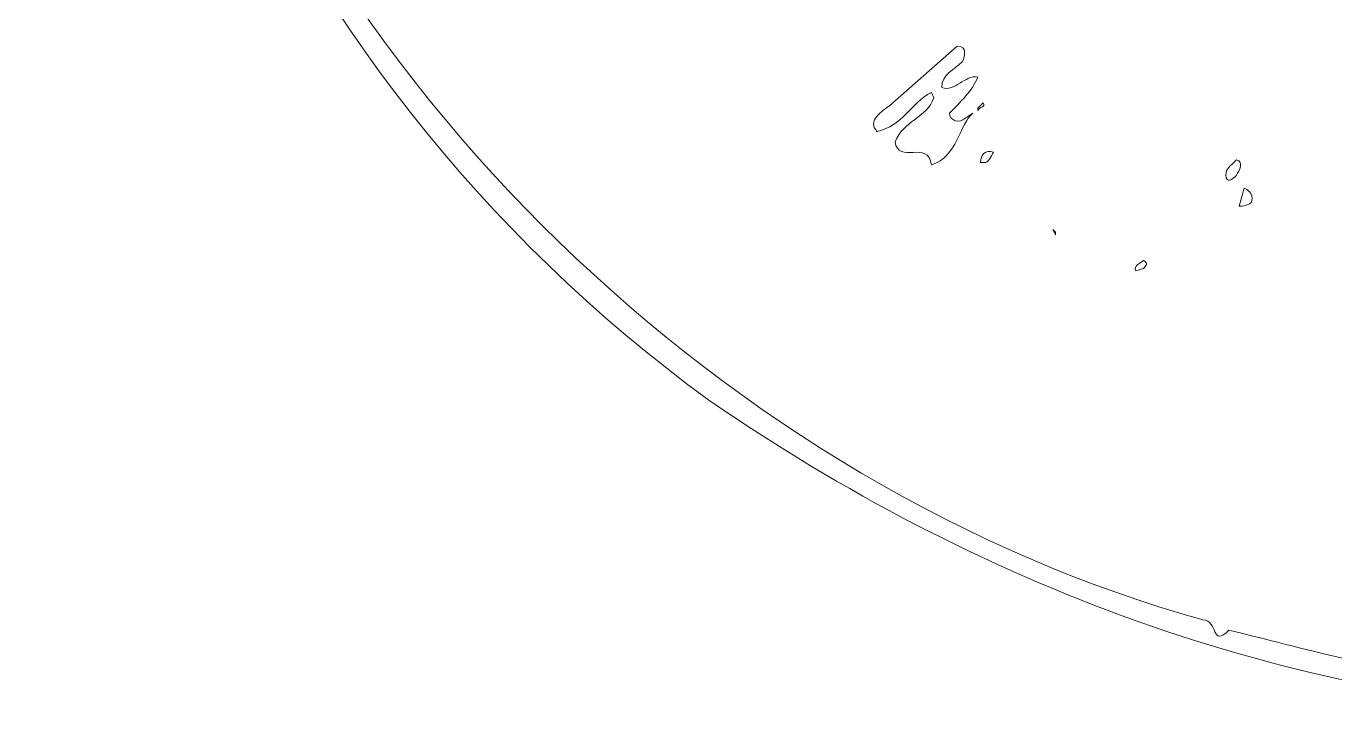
# Model space of a CAD drawing. Header units: centimetres. Extents: x -9.5 to 11.2, y -9.6 to 10.6.
# Drawn here: x -9.48 to -1.1, y -9.65 to -5.16 of the extents above; entities that cross this region are included whole.
import ezdxf

# ---------------------------------------------------------------- set-up
doc = ezdxf.new("R2010")
doc.units = ezdxf.units.CM
doc.header["$MEASUREMENT"] = 0
doc.layers.add('layer 1', color=7, linetype='Continuous')

msp = doc.modelspace()

# ---------------------------------------------------------------- linework, layer by layer
at = {"layer": 'layer 1', "color": 22, "lineweight": 9}
for points, knots in [([(9.42605, 5.31737), (9.64148, 4.86995), (9.89009, 4.43902), (10.10552, 3.99159), (10.10552, 3.99159), (10.56954, 2.96414), (10.85124, 1.88699), (10.9507, 0.76011), (10.9507, 0.76011), (10.98385, 0.5115), (10.96729, 0.27955), (10.98385, 0.06412), (10.98385, 0.06412), (10.98385, -0.28388), (10.98385, -0.63192), (10.93411, -1.01304), (10.93411, -1.01304), (10.80154, -1.72564), (10.75186, -2.47139), (10.43697, -3.10109), (10.43697, -3.10109), (10.27125, -3.48224), (10.18838, -3.89658), (9.93978, -4.22799), (9.93978, -4.22799), (9.95636, -4.34401), (9.8238, -4.39371), (9.80723, -4.47658), (9.80723, -4.47658), (9.50894, -5.08975), (9.02837, -5.53718), (8.66378, -6.13377), (8.66378, -6.13377), (8.29922, -6.58122), (7.81861, -6.8961), (7.42086, -7.29378), (7.42086, -7.29378), (6.52598, -7.94012), (5.51512, -8.50355), (4.47109, -8.86811), (4.47109, -8.86811), (2.99621, -9.36527), (1.32243, -9.5807), (-0.28497, -9.34872), (-0.28497, -9.34872), (-0.78217, -9.29897), (-1.29589, -9.14984), (-1.77644, -9.03386), (-1.77644, -9.03386), (-1.89248, -9.14984), (-1.84273, -8.96756), (-1.94219, -8.96756), (-1.94219, -8.96756), (-4.97482, -8.12239), (-7.69262, -5.52061), (-8.60409, -2.4548), (-8.60409, -2.4548), (-9.25038, -0.21759), (-9.01836, 2.36756), (-7.97435, 4.4225), (-7.97435, 4.4225), (-7.77548, 4.86995), (-7.47719, 5.28422), (-7.19549, 5.69853), (-7.19549, 5.69853), (-6.20115, 7.20654), (-4.70969, 8.35001), (-3.10224, 9.06258), (-3.10224, 9.06258), (0.179, 10.57063), (4.30536, 9.99064), (7.0563, 7.78658), (7.0563, 7.78658), (7.95117, 7.07398), (8.76319, 6.2288), (9.42605, 5.31737)], [0, 0, 0, 0, 0.0526316, 0.0526316, 0.0526316, 0.0526316, 0.1052632, 0.1052632, 0.1052632, 0.1052632, 0.1578947, 0.1578947, 0.1578947, 0.1578947, 0.2105263, 0.2105263, 0.2105263, 0.2105263, 0.2631579, 0.2631579, 0.2631579, 0.2631579, 0.3157895, 0.3157895, 0.3157895, 0.3157895, 0.3684211, 0.3684211, 0.3684211, 0.3684211, 0.4210526, 0.4210526, 0.4210526, 0.4210526, 0.4736842, 0.4736842, 0.4736842, 0.4736842, 0.5263158, 0.5263158, 0.5263158, 0.5263158, 0.5789474, 0.5789474, 0.5789474, 0.5789474, 0.6315789, 0.6315789, 0.6315789, 0.6315789, 0.6842105, 0.6842105, 0.6842105, 0.6842105, 0.7368421, 0.7368421, 0.7368421, 0.7368421, 0.7894737, 0.7894737, 0.7894737, 0.7894737, 0.8421053, 0.8421053, 0.8421053, 0.8421053, 0.8947368, 0.8947368, 0.8947368, 0.8947368, 0.9473684, 0.9473684, 0.9473684, 0.9473684, 1, 1, 1, 1]), ([(1.63731, 10.02379), (1.63731, 10.02379), (2.74762, 9.87466), (2.74762, 9.87466), (2.74762, 9.87466), (3.69219, 9.69234), (4.55395, 9.34434), (5.41567, 8.97978), (5.41567, 8.97978), (6.758, 8.26715), (8.01745, 7.306), (9.01178, 6.1128), (9.01178, 6.1128), (9.75752, 5.06879), (10.35411, 3.97504), (10.70211, 2.78187), (10.70211, 2.78187), (11.13297, 1.52243), (11.2324, 0.13039), (11.09983, -1.17876), (11.09983, -1.17876), (11.03356, -1.57651), (10.91754, -1.97425), (10.88442, -2.37193), (10.88442, -2.37193), (10.6524, -2.70339), (10.71868, -3.18395), (10.45356, -3.48224), (10.45356, -3.48224), (10.47009, -3.76401), (10.22154, -3.9297), (10.13868, -4.16169), (10.13868, -4.16169), (10.03923, -4.50973), (9.77409, -4.77487), (9.65807, -5.08975), (9.65807, -5.08975), (9.06149, -5.83547), (8.54776, -6.53147), (7.80202, -7.14465), (7.80202, -7.14465), (7.02318, -7.77439), (6.21112, -8.28812), (5.33281, -8.68586), (5.33281, -8.68586), (5.16708, -8.70239), (5.06767, -8.835), (4.91854, -8.86811), (4.91854, -8.86811), (3.5928, -9.34872), (2.18419, -9.64701), (0.69273, -9.5807), (0.69273, -9.5807), (-1.44503, -9.48129), (-3.40054, -8.73554), (-5.10743, -7.55896), (-5.10743, -7.55896), (-8.04062, -5.42116), (-9.48238, -1.8748), (-8.96866, 1.5887), (-8.96866, 1.5887), (-8.67036, 3.64359), (-7.77548, 5.49965), (-6.26745, 7.02427), (-6.26745, 7.02427), (-4.80914, 8.46599), (-3.00279, 9.52662), (-0.98101, 9.85807), (-0.98101, 9.85807), (-0.13584, 10.09009), (0.77559, 10.04034), (1.63731, 10.02379)], [0, 0, 0, 0, 0.0555556, 0.0555556, 0.0555556, 0.0555556, 0.1111111, 0.1111111, 0.1111111, 0.1111111, 0.1666667, 0.1666667, 0.1666667, 0.1666667, 0.2222222, 0.2222222, 0.2222222, 0.2222222, 0.2777778, 0.2777778, 0.2777778, 0.2777778, 0.3333333, 0.3333333, 0.3333333, 0.3333333, 0.3888889, 0.3888889, 0.3888889, 0.3888889, 0.4444444, 0.4444444, 0.4444444, 0.4444444, 0.5, 0.5, 0.5, 0.5, 0.5555556, 0.5555556, 0.5555556, 0.5555556, 0.6111111, 0.6111111, 0.6111111, 0.6111111, 0.6666667, 0.6666667, 0.6666667, 0.6666667, 0.7222222, 0.7222222, 0.7222222, 0.7222222, 0.7777778, 0.7777778, 0.7777778, 0.7777778, 0.8333333, 0.8333333, 0.8333333, 0.8333333, 0.8888889, 0.8888889, 0.8888889, 0.8888889, 0.9444444, 0.9444444, 0.9444444, 0.9444444, 1, 1, 1, 1]), ([(-3.48336, -5.38805), (-3.5331, -5.43773), (-3.61597, -5.47091), (-3.61597, -5.55377), (-3.61597, -5.55377), (-3.5331, -5.58689), (-3.46681, -5.47091), (-3.38395, -5.48743), (-3.38395, -5.48743), (-3.41706, -5.5703), (-3.49993, -5.65316), (-3.56622, -5.71945), (-3.56622, -5.71945), (-3.56622, -5.7692), (-3.49993, -5.78573), (-3.46681, -5.75261), (-3.46681, -5.75261), (-3.46681, -5.75261), (-3.41706, -5.71945), (-3.41706, -5.71945), (-3.41706, -5.71945), (-3.49993, -5.78573), (-3.51652, -6.0012), (-3.68224, -6.05091), (-3.68224, -6.05091), (-3.69883, -5.88518), (-3.89767, -6.05091), (-3.91426, -5.90177), (-3.91426, -5.90177), (-3.86451, -5.7692), (-3.71536, -5.75261), (-3.66565, -5.62004), (-3.66565, -5.62004), (-3.66565, -5.62004), (-3.68224, -5.58689), (-3.68224, -5.58689), (-3.68224, -5.58689), (-3.81481, -5.65316), (-3.86451, -5.80232), (-4.03024, -5.83547), (-4.03024, -5.83547), (-4.09651, -5.7692), (-3.99712, -5.70287), (-3.94738, -5.66975), (-3.94738, -5.66975), (-3.94738, -5.66975), (-3.51652, -5.28859), (-3.51652, -5.28859), (-3.51652, -5.28859), (-3.45022, -5.28859), (-3.46681, -5.35487), (-3.48336, -5.38805)], [0, 0, 0, 0, 0.0769231, 0.0769231, 0.0769231, 0.0769231, 0.1538462, 0.1538462, 0.1538462, 0.1538462, 0.2307692, 0.2307692, 0.2307692, 0.2307692, 0.3076923, 0.3076923, 0.3076923, 0.3076923, 0.3846154, 0.3846154, 0.3846154, 0.3846154, 0.4615385, 0.4615385, 0.4615385, 0.4615385, 0.5384615, 0.5384615, 0.5384615, 0.5384615, 0.6153846, 0.6153846, 0.6153846, 0.6153846, 0.6923077, 0.6923077, 0.6923077, 0.6923077, 0.7692308, 0.7692308, 0.7692308, 0.7692308, 0.8461538, 0.8461538, 0.8461538, 0.8461538, 0.9230769, 0.9230769, 0.9230769, 0.9230769, 1, 1, 1, 1]), ([(-3.38395, -5.70287), (-3.38395, -5.70287), (-3.38395, -5.68634), (-3.38395, -5.68634), (-3.38395, -5.68634), (-3.38395, -5.68634), (-3.35079, -5.65316), (-3.35079, -5.65316), (-3.35079, -5.65316), (-3.3342, -5.68634), (-3.36736, -5.66975), (-3.38395, -5.70287)], [0, 0, 0, 0, 0.3333333, 0.3333333, 0.3333333, 0.3333333, 0.6666667, 0.6666667, 0.6666667, 0.6666667, 1, 1, 1, 1]), ([(-3.2845, -5.96804), (-3.30108, -6.0012), (-3.31767, -6.03434), (-3.3342, -6.03434), (-3.3342, -6.03434), (-3.3342, -6.03434), (-3.36736, -6.03434), (-3.36736, -6.03434), (-3.36736, -6.03434), (-3.36736, -5.98463), (-3.3342, -5.95145), (-3.2845, -5.96804)], [0, 0, 0, 0, 0.3333333, 0.3333333, 0.3333333, 0.3333333, 0.6666667, 0.6666667, 0.6666667, 0.6666667, 1, 1, 1, 1]), ([(-1.72676, -6.1172), (-1.74332, -6.13377), (-1.77644, -6.16688), (-1.79303, -6.13377), (-1.79303, -6.13377), (-1.80962, -6.08402), (-1.75991, -6.05091), (-1.72676, -6.01775), (-1.72676, -6.01775), (-1.67705, -6.03434), (-1.71017, -6.08402), (-1.72676, -6.1172)], [0, 0, 0, 0, 0.3333333, 0.3333333, 0.3333333, 0.3333333, 0.6666667, 0.6666667, 0.6666667, 0.6666667, 1, 1, 1, 1]), ([(-1.64389, -6.29949), (-1.67705, -6.31604), (-1.67705, -6.31604), (-1.71017, -6.31604), (-1.71017, -6.31604), (-1.71017, -6.31604), (-1.67705, -6.20006), (-1.67705, -6.20006), (-1.67705, -6.20006), (-1.6273, -6.21663), (-1.61076, -6.28293), (-1.64389, -6.29949)], [0, 0, 0, 0, 0.3333333, 0.3333333, 0.3333333, 0.3333333, 0.6666667, 0.6666667, 0.6666667, 0.6666667, 1, 1, 1, 1]), ([(-2.88675, -6.49836), (-2.88675, -6.49836), (-2.90334, -6.46518), (-2.90334, -6.46518), (-2.90334, -6.46518), (-2.90334, -6.46518), (-2.88675, -6.48177), (-2.88675, -6.48177), (-2.88675, -6.48177), (-2.88675, -6.48177), (-2.88675, -6.49836), (-2.88675, -6.49836)], [0, 0, 0, 0, 0.3333333, 0.3333333, 0.3333333, 0.3333333, 0.6666667, 0.6666667, 0.6666667, 0.6666667, 1, 1, 1, 1]), ([(-2.32334, -6.71379), (-2.32334, -6.71379), (-2.37303, -6.73035), (-2.37303, -6.73035), (-2.37303, -6.73035), (-2.38962, -6.6972), (-2.33991, -6.68061), (-2.32334, -6.66408), (-2.32334, -6.66408), (-2.29023, -6.68061), (-2.30675, -6.6972), (-2.32334, -6.71379)], [0, 0, 0, 0, 0.3333333, 0.3333333, 0.3333333, 0.3333333, 0.6666667, 0.6666667, 0.6666667, 0.6666667, 1, 1, 1, 1])]:
    msp.add_open_spline(points, degree=3, knots=knots, dxfattribs=at)

doc.saveas('drawing.dxf')
